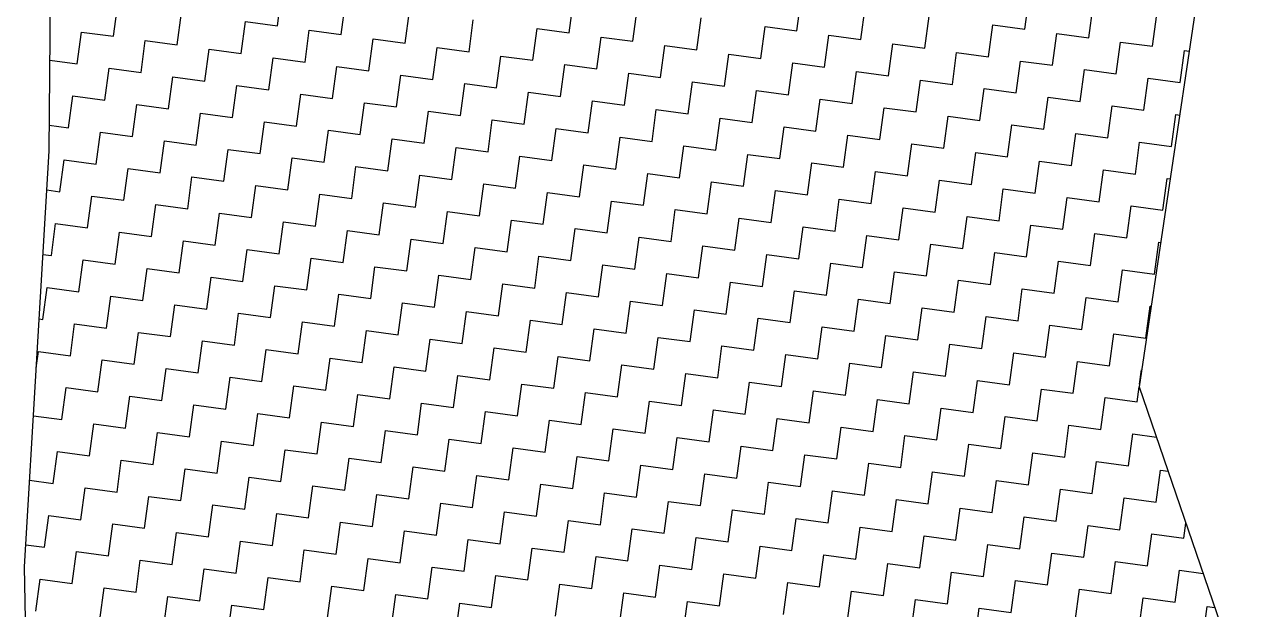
# Model space of a CAD drawing. Header units: metres. Extents: x 291974 to 293244, y 2020596 to 2023640.
# Drawn here: x 292265.6 to 292360.4, y 2021468.3 to 2021513.7 of the extents above; entities that cross this region are included whole.
import ezdxf

# ---------------------------------------------------------------- set-up
doc = ezdxf.new("R2010")
doc.units = ezdxf.units.M
doc.header["$MEASUREMENT"] = 0
doc.layers.add('POLY_HATCH', color=12, linetype='Continuous')

msp = doc.modelspace()

# ---------------------------------------------------------------- linework, layer by layer
at = {"layer": 'POLY_HATCH'}
for p, q in [((292360.368, 2021541.391), (292352.036, 2021485.609)), ((292267.465, 2021503.906), (292267.652, 2021523.391)), ((292265.557, 2021471.646), (292267.465, 2021503.906)), ((292352.036, 2021485.609), (292359.624, 2021463.451)), ((292265.955, 2021450.457), (292265.557, 2021471.646))]:
    msp.add_line(p, q, dxfattribs=at)
at = {"layer": 'POLY_HATCH', "linetype": 'Continuous'}
for p, q in [((292285.181, 2021513.605), (292285.514, 2021516.083)), ((292343.166, 2021513.357), (292343.5, 2021515.835)), ((292272.459, 2021512.797), (292272.793, 2021515.275)), ((292290.136, 2021512.937), (292290.47, 2021515.415)), ((292307.813, 2021513.077), (292308.147, 2021515.555)), ((292312.768, 2021512.409), (292313.102, 2021514.887)), ((292325.49, 2021513.217), (292325.823, 2021515.695)), ((292330.445, 2021512.549), (292330.779, 2021515.027)), ((292348.122, 2021512.689), (292348.456, 2021515.167)), ((292277.414, 2021512.129), (292277.748, 2021514.607)), ((292282.369, 2021511.461), (292282.703, 2021513.939)), ((292282.703, 2021513.939), (292285.181, 2021513.605)), ((292295.091, 2021512.269), (292295.425, 2021514.747)), ((292300.046, 2021511.601), (292300.38, 2021514.079)), ((292317.723, 2021511.741), (292318.057, 2021514.219)), ((292335.4, 2021511.881), (292335.734, 2021514.359)), ((292353.077, 2021512.021), (292353.411, 2021514.499)), ((292269.647, 2021510.654), (292269.981, 2021513.131)), ((292269.981, 2021513.131), (292272.459, 2021512.797)), ((292287.324, 2021510.794), (292287.658, 2021513.271)), ((292287.658, 2021513.271), (292290.136, 2021512.937)), ((292305.001, 2021510.934), (292305.335, 2021513.411)), ((292305.335, 2021513.411), (292307.813, 2021513.077)), ((292322.678, 2021511.074), (292323.012, 2021513.551)), ((292323.012, 2021513.551), (292325.49, 2021513.217)), ((292340.355, 2021511.213), (292340.689, 2021513.691)), ((292340.689, 2021513.691), (292343.166, 2021513.357)), ((292345.31, 2021510.546), (292345.644, 2021513.023)), ((292345.644, 2021513.023), (292348.122, 2021512.689)), ((292274.602, 2021509.986), (292274.936, 2021512.463)), ((292274.936, 2021512.463), (292277.414, 2021512.129)), ((292292.279, 2021510.126), (292292.613, 2021512.603)), ((292292.613, 2021512.603), (292295.091, 2021512.269)), ((292309.956, 2021510.266), (292310.29, 2021512.743)), ((292310.29, 2021512.743), (292312.768, 2021512.409)), ((292314.911, 2021509.598), (292315.245, 2021512.075)), ((292315.245, 2021512.075), (292317.723, 2021511.741)), ((292327.633, 2021510.406), (292327.967, 2021512.883)), ((292327.967, 2021512.883), (292330.445, 2021512.549)), ((292332.588, 2021509.738), (292332.922, 2021512.215)), ((292332.922, 2021512.215), (292335.4, 2021511.881)), ((292350.265, 2021509.878), (292350.599, 2021512.355)), ((292350.599, 2021512.355), (292353.077, 2021512.021)), ((292279.558, 2021509.318), (292279.891, 2021511.795)), ((292279.891, 2021511.795), (292282.369, 2021511.461)), ((292284.513, 2021508.65), (292284.847, 2021511.127)), ((292284.847, 2021511.127), (292287.324, 2021510.794)), ((292297.234, 2021509.458), (292297.568, 2021511.935)), ((292297.568, 2021511.935), (292300.046, 2021511.601)), ((292302.19, 2021508.79), (292302.524, 2021511.267)), ((292302.524, 2021511.267), (292305.001, 2021510.934)), ((292319.867, 2021508.93), (292320.2, 2021511.407)), ((292320.2, 2021511.407), (292322.678, 2021511.074)), ((292337.543, 2021509.07), (292337.877, 2021511.547)), ((292337.877, 2021511.547), (292340.355, 2021511.213)), ((292355.22, 2021509.21), (292355.554, 2021511.687)), ((292355.554, 2021511.687), (292355.924, 2021511.638)), ((292267.533, 2021510.939), (292269.647, 2021510.654)), ((292271.791, 2021507.842), (292272.125, 2021510.32)), ((292272.125, 2021510.32), (292274.602, 2021509.986)), ((292289.468, 2021507.982), (292289.802, 2021510.46)), ((292289.802, 2021510.46), (292292.279, 2021510.126)), ((292307.145, 2021508.122), (292307.479, 2021510.6)), ((292307.479, 2021510.6), (292309.956, 2021510.266)), ((292324.822, 2021508.262), (292325.156, 2021510.74)), ((292325.156, 2021510.74), (292327.633, 2021510.406)), ((292342.499, 2021508.402), (292342.833, 2021510.88)), ((292342.833, 2021510.88), (292345.31, 2021510.546)), ((292347.454, 2021507.734), (292347.788, 2021510.212)), ((292347.788, 2021510.212), (292350.265, 2021509.878)), ((292276.746, 2021507.174), (292277.08, 2021509.652)), ((292277.08, 2021509.652), (292279.558, 2021509.318)), ((292294.423, 2021507.314), (292294.757, 2021509.792)), ((292294.757, 2021509.792), (292297.234, 2021509.458)), ((292312.1, 2021507.454), (292312.434, 2021509.932)), ((292312.434, 2021509.932), (292314.911, 2021509.598)), ((292317.055, 2021506.786), (292317.389, 2021509.264)), ((292317.389, 2021509.264), (292319.867, 2021508.93)), ((292329.777, 2021507.594), (292330.111, 2021510.072)), ((292330.111, 2021510.072), (292332.588, 2021509.738)), ((292334.732, 2021506.926), (292335.066, 2021509.404)), ((292335.066, 2021509.404), (292337.543, 2021509.07)), ((292352.409, 2021507.066), (292352.743, 2021509.544)), ((292352.743, 2021509.544), (292355.22, 2021509.21)), ((292281.701, 2021506.506), (292282.035, 2021508.984)), ((292282.035, 2021508.984), (292284.513, 2021508.65)), ((292286.656, 2021505.838), (292286.99, 2021508.316)), ((292286.99, 2021508.316), (292289.468, 2021507.982)), ((292299.378, 2021506.646), (292299.712, 2021509.124)), ((292299.712, 2021509.124), (292302.19, 2021508.79)), ((292304.333, 2021505.978), (292304.667, 2021508.456)), ((292304.667, 2021508.456), (292307.145, 2021508.122)), ((292322.01, 2021506.118), (292322.344, 2021508.596)), ((292322.344, 2021508.596), (292324.822, 2021508.262)), ((292339.687, 2021506.258), (292340.021, 2021508.736)), ((292340.021, 2021508.736), (292342.499, 2021508.402)), ((292268.979, 2021505.698), (292269.313, 2021508.176)), ((292269.313, 2021508.176), (292271.791, 2021507.842)), ((292273.934, 2021505.031), (292274.268, 2021507.508)), ((292274.268, 2021507.508), (292276.746, 2021507.174)), ((292291.611, 2021505.171), (292291.945, 2021507.648)), ((292291.945, 2021507.648), (292294.423, 2021507.314)), ((292309.288, 2021505.31), (292309.622, 2021507.788)), ((292309.622, 2021507.788), (292312.1, 2021507.454)), ((292326.965, 2021505.45), (292327.299, 2021507.928)), ((292327.299, 2021507.928), (292329.777, 2021507.594)), ((292344.642, 2021505.59), (292344.976, 2021508.068)), ((292344.976, 2021508.068), (292347.454, 2021507.734)), ((292349.597, 2021504.923), (292349.931, 2021507.4)), ((292349.931, 2021507.4), (292352.409, 2021507.066)), ((292278.89, 2021504.363), (292279.224, 2021506.84)), ((292279.224, 2021506.84), (292281.701, 2021506.506)), ((292296.567, 2021504.503), (292296.9, 2021506.98)), ((292296.9, 2021506.98), (292299.378, 2021506.646)), ((292314.243, 2021504.643), (292314.577, 2021507.12)), ((292314.577, 2021507.12), (292317.055, 2021506.786)), ((292319.199, 2021503.975), (292319.533, 2021506.452)), ((292319.533, 2021506.452), (292322.01, 2021506.118)), ((292331.92, 2021504.783), (292332.254, 2021507.26)), ((292332.254, 2021507.26), (292334.732, 2021506.926)), ((292336.876, 2021504.115), (292337.209, 2021506.592)), ((292337.209, 2021506.592), (292339.687, 2021506.258)), ((292354.552, 2021504.255), (292354.886, 2021506.732)), ((292354.886, 2021506.732), (292355.185, 2021506.692)), ((292267.484, 2021505.9), (292268.979, 2021505.698)), ((292283.845, 2021503.695), (292284.179, 2021506.172)), ((292284.179, 2021506.172), (292286.656, 2021505.838)), ((292288.8, 2021503.027), (292289.134, 2021505.504)), ((292289.134, 2021505.504), (292291.611, 2021505.171)), ((292301.522, 2021503.835), (292301.856, 2021506.312)), ((292301.856, 2021506.312), (292304.333, 2021505.978)), ((292306.477, 2021503.167), (292306.811, 2021505.644)), ((292306.811, 2021505.644), (292309.288, 2021505.31)), ((292324.154, 2021503.307), (292324.488, 2021505.784)), ((292324.488, 2021505.784), (292326.965, 2021505.45)), ((292341.831, 2021503.447), (292342.165, 2021505.924)), ((292342.165, 2021505.924), (292344.642, 2021505.59)), ((292271.123, 2021502.887), (292271.457, 2021505.364)), ((292271.457, 2021505.364), (292273.934, 2021505.031)), ((292276.078, 2021502.219), (292276.412, 2021504.697)), ((292276.412, 2021504.697), (292278.89, 2021504.363)), ((292293.755, 2021502.359), (292294.089, 2021504.837)), ((292294.089, 2021504.837), (292296.567, 2021504.503)), ((292311.432, 2021502.499), (292311.766, 2021504.977)), ((292311.766, 2021504.977), (292314.243, 2021504.643)), ((292329.109, 2021502.639), (292329.443, 2021505.117)), ((292329.443, 2021505.117), (292331.92, 2021504.783)), ((292346.786, 2021502.779), (292347.12, 2021505.257)), ((292347.12, 2021505.257), (292349.597, 2021504.923)), ((292351.741, 2021502.111), (292352.075, 2021504.589)), ((292352.075, 2021504.589), (292354.552, 2021504.255)), ((292281.033, 2021501.551), (292281.367, 2021504.029)), ((292281.367, 2021504.029), (292283.845, 2021503.695)), ((292298.71, 2021501.691), (292299.044, 2021504.169)), ((292299.044, 2021504.169), (292301.522, 2021503.835)), ((292316.387, 2021501.831), (292316.721, 2021504.309)), ((292316.721, 2021504.309), (292319.199, 2021503.975)), ((292321.342, 2021501.163), (292321.676, 2021503.641)), ((292321.676, 2021503.641), (292324.154, 2021503.307)), ((292334.064, 2021501.971), (292334.398, 2021504.449)), ((292334.398, 2021504.449), (292336.876, 2021504.115)), ((292339.019, 2021501.303), (292339.353, 2021503.781)), ((292339.353, 2021503.781), (292341.831, 2021503.447)), ((292268.311, 2021500.743), (292268.645, 2021503.221)), ((292268.645, 2021503.221), (292271.123, 2021502.887)), ((292285.988, 2021500.883), (292286.322, 2021503.361)), ((292286.322, 2021503.361), (292288.8, 2021503.027)), ((292290.944, 2021500.215), (292291.277, 2021502.693)), ((292291.277, 2021502.693), (292293.755, 2021502.359)), ((292303.665, 2021501.023), (292303.999, 2021503.501)), ((292303.999, 2021503.501), (292306.477, 2021503.167)), ((292308.62, 2021500.355), (292308.954, 2021502.833)), ((292308.954, 2021502.833), (292311.432, 2021502.499)), ((292326.297, 2021500.495), (292326.631, 2021502.973)), ((292326.631, 2021502.973), (292329.109, 2021502.639)), ((292343.974, 2021500.635), (292344.308, 2021503.113)), ((292344.308, 2021503.113), (292346.786, 2021502.779)), ((292273.267, 2021500.075), (292273.601, 2021502.553)), ((292273.601, 2021502.553), (292276.078, 2021502.219)), ((292278.222, 2021499.408), (292278.556, 2021501.885)), ((292278.556, 2021501.885), (292281.033, 2021501.551)), ((292295.899, 2021499.547), (292296.233, 2021502.025)), ((292296.233, 2021502.025), (292298.71, 2021501.691)), ((292313.576, 2021499.687), (292313.91, 2021502.165)), ((292313.91, 2021502.165), (292316.387, 2021501.831)), ((292331.253, 2021499.827), (292331.586, 2021502.305)), ((292331.586, 2021502.305), (292334.064, 2021501.971)), ((292336.208, 2021499.16), (292336.542, 2021501.637)), ((292336.542, 2021501.637), (292339.019, 2021501.303)), ((292348.929, 2021499.967), (292349.263, 2021502.445)), ((292349.263, 2021502.445), (292351.741, 2021502.111)), ((292353.885, 2021499.3), (292354.219, 2021501.777)), ((292354.219, 2021501.777), (292354.447, 2021501.746)), ((292267.287, 2021500.881), (292268.311, 2021500.743)), ((292283.177, 2021498.74), (292283.511, 2021501.217)), ((292283.511, 2021501.217), (292285.988, 2021500.883)), ((292300.854, 2021498.88), (292301.188, 2021501.357)), ((292301.188, 2021501.357), (292303.665, 2021501.023)), ((292305.809, 2021498.212), (292306.143, 2021500.689)), ((292306.143, 2021500.689), (292308.62, 2021500.355)), ((292318.531, 2021499.02), (292318.865, 2021501.497)), ((292318.865, 2021501.497), (292321.342, 2021501.163)), ((292323.486, 2021498.352), (292323.82, 2021500.829)), ((292323.82, 2021500.829), (292326.297, 2021500.495)), ((292341.163, 2021498.492), (292341.497, 2021500.969)), ((292341.497, 2021500.969), (292343.974, 2021500.635)), ((292270.455, 2021497.932), (292270.789, 2021500.409)), ((292270.789, 2021500.409), (292273.267, 2021500.075)), ((292275.41, 2021497.264), (292275.744, 2021499.741)), ((292275.744, 2021499.741), (292278.222, 2021499.408)), ((292288.132, 2021498.072), (292288.466, 2021500.549)), ((292288.466, 2021500.549), (292290.944, 2021500.215)), ((292293.087, 2021497.404), (292293.421, 2021499.881)), ((292293.421, 2021499.881), (292295.899, 2021499.547)), ((292310.764, 2021497.544), (292311.098, 2021500.021)), ((292311.098, 2021500.021), (292313.576, 2021499.687)), ((292328.441, 2021497.684), (292328.775, 2021500.161)), ((292328.775, 2021500.161), (292331.253, 2021499.827)), ((292346.118, 2021497.824), (292346.452, 2021500.301)), ((292346.452, 2021500.301), (292348.929, 2021499.967)), ((292280.365, 2021496.596), (292280.699, 2021499.074)), ((292280.699, 2021499.074), (292283.177, 2021498.74)), ((292298.042, 2021496.736), (292298.376, 2021499.214)), ((292298.376, 2021499.214), (292300.854, 2021498.88)), ((292315.719, 2021496.876), (292316.053, 2021499.354)), ((292316.053, 2021499.354), (292318.531, 2021499.02)), ((292333.396, 2021497.016), (292333.73, 2021499.494)), ((292333.73, 2021499.494), (292336.208, 2021499.16)), ((292338.351, 2021496.348), (292338.685, 2021498.826)), ((292338.685, 2021498.826), (292341.163, 2021498.492)), ((292351.073, 2021497.156), (292351.407, 2021499.634)), ((292351.407, 2021499.634), (292353.885, 2021499.3)), ((292267.644, 2021495.788), (292267.978, 2021498.266)), ((292267.978, 2021498.266), (292270.455, 2021497.932)), ((292285.321, 2021495.928), (292285.654, 2021498.406)), ((292285.654, 2021498.406), (292288.132, 2021498.072)), ((292302.997, 2021496.068), (292303.331, 2021498.546)), ((292303.331, 2021498.546), (292305.809, 2021498.212)), ((292307.953, 2021495.4), (292308.287, 2021497.878)), ((292308.287, 2021497.878), (292310.764, 2021497.544)), ((292320.674, 2021496.208), (292321.008, 2021498.686)), ((292321.008, 2021498.686), (292323.486, 2021498.352)), ((292325.63, 2021495.54), (292325.963, 2021498.018)), ((292325.963, 2021498.018), (292328.441, 2021497.684)), ((292343.306, 2021495.68), (292343.64, 2021498.158)), ((292343.64, 2021498.158), (292346.118, 2021497.824)), ((292272.599, 2021495.12), (292272.933, 2021497.598)), ((292272.933, 2021497.598), (292275.41, 2021497.264)), ((292277.554, 2021494.452), (292277.888, 2021496.93)), ((292277.888, 2021496.93), (292280.365, 2021496.596)), ((292290.276, 2021495.26), (292290.61, 2021497.738)), ((292290.61, 2021497.738), (292293.087, 2021497.404)), ((292295.231, 2021494.592), (292295.565, 2021497.07)), ((292295.565, 2021497.07), (292298.042, 2021496.736)), ((292312.908, 2021494.732), (292313.242, 2021497.21)), ((292313.242, 2021497.21), (292315.719, 2021496.876)), ((292330.585, 2021494.872), (292330.919, 2021497.35)), ((292330.919, 2021497.35), (292333.396, 2021497.016)), ((292348.262, 2021495.012), (292348.596, 2021497.49)), ((292348.596, 2021497.49), (292351.073, 2021497.156)), ((292282.509, 2021493.784), (292282.843, 2021496.262)), ((292282.843, 2021496.262), (292285.321, 2021495.928)), ((292300.186, 2021493.924), (292300.52, 2021496.402)), ((292300.52, 2021496.402), (292302.997, 2021496.068)), ((292317.863, 2021494.064), (292318.197, 2021496.542)), ((292318.197, 2021496.542), (292320.674, 2021496.208)), ((292335.54, 2021494.204), (292335.874, 2021496.682)), ((292335.874, 2021496.682), (292338.351, 2021496.348)), ((292340.495, 2021493.537), (292340.829, 2021496.014)), ((292340.829, 2021496.014), (292343.306, 2021495.68)), ((292353.217, 2021494.344), (292353.551, 2021496.822)), ((292353.551, 2021496.822), (292353.708, 2021496.801)), ((292266.991, 2021495.876), (292267.644, 2021495.788)), ((292269.787, 2021492.977), (292270.121, 2021495.454)), ((292270.121, 2021495.454), (292272.599, 2021495.12)), ((292287.464, 2021493.117), (292287.798, 2021495.594)), ((292287.798, 2021495.594), (292290.276, 2021495.26)), ((292305.141, 2021493.257), (292305.475, 2021495.734)), ((292305.475, 2021495.734), (292307.953, 2021495.4)), ((292310.096, 2021492.589), (292310.43, 2021495.066)), ((292310.43, 2021495.066), (292312.908, 2021494.732)), ((292322.818, 2021493.397), (292323.152, 2021495.874)), ((292323.152, 2021495.874), (292325.63, 2021495.54)), ((292327.773, 2021492.729), (292328.107, 2021495.206)), ((292328.107, 2021495.206), (292330.585, 2021494.872)), ((292345.45, 2021492.869), (292345.784, 2021495.346)), ((292345.784, 2021495.346), (292348.262, 2021495.012)), ((292274.742, 2021492.309), (292275.076, 2021494.786)), ((292275.076, 2021494.786), (292277.554, 2021494.452)), ((292279.697, 2021491.641), (292280.031, 2021494.118)), ((292280.031, 2021494.118), (292282.509, 2021493.784)), ((292292.419, 2021492.449), (292292.753, 2021494.926)), ((292292.753, 2021494.926), (292295.231, 2021494.592)), ((292297.374, 2021491.781), (292297.708, 2021494.258)), ((292297.708, 2021494.258), (292300.186, 2021493.924)), ((292315.051, 2021491.921), (292315.385, 2021494.398)), ((292315.385, 2021494.398), (292317.863, 2021494.064)), ((292332.728, 2021492.061), (292333.062, 2021494.538)), ((292333.062, 2021494.538), (292335.54, 2021494.204)), ((292350.405, 2021492.201), (292350.739, 2021494.678)), ((292350.739, 2021494.678), (292353.217, 2021494.344)), ((292266.976, 2021490.833), (292267.31, 2021493.311)), ((292267.31, 2021493.311), (292269.787, 2021492.977)), ((292284.653, 2021490.973), (292284.987, 2021493.451)), ((292284.987, 2021493.451), (292287.464, 2021493.117)), ((292302.33, 2021491.113), (292302.663, 2021493.591)), ((292302.663, 2021493.591), (292305.141, 2021493.257)), ((292320.006, 2021491.253), (292320.34, 2021493.731)), ((292320.34, 2021493.731), (292322.818, 2021493.397)), ((292337.683, 2021491.393), (292338.017, 2021493.87)), ((292338.017, 2021493.87), (292340.495, 2021493.537)), ((292342.639, 2021490.725), (292342.972, 2021493.203)), ((292342.972, 2021493.203), (292345.45, 2021492.869)), ((292271.931, 2021490.165), (292272.265, 2021492.643)), ((292272.265, 2021492.643), (292274.742, 2021492.309)), ((292289.608, 2021490.305), (292289.942, 2021492.783)), ((292289.942, 2021492.783), (292292.419, 2021492.449)), ((292307.285, 2021490.445), (292307.619, 2021492.923)), ((292307.619, 2021492.923), (292310.096, 2021492.589)), ((292312.24, 2021489.777), (292312.574, 2021492.255)), ((292312.574, 2021492.255), (292315.051, 2021491.921)), ((292324.962, 2021490.585), (292325.296, 2021493.063)), ((292325.296, 2021493.063), (292327.773, 2021492.729)), ((292329.917, 2021489.917), (292330.251, 2021492.395)), ((292330.251, 2021492.395), (292332.728, 2021492.061)), ((292347.594, 2021490.057), (292347.928, 2021492.535)), ((292347.928, 2021492.535), (292350.405, 2021492.201)), ((292276.886, 2021489.497), (292277.22, 2021491.975)), ((292277.22, 2021491.975), (292279.697, 2021491.641)), ((292281.841, 2021488.829), (292282.175, 2021491.307)), ((292282.175, 2021491.307), (292284.653, 2021490.973)), ((292294.563, 2021489.637), (292294.897, 2021492.115)), ((292294.897, 2021492.115), (292297.374, 2021491.781)), ((292299.518, 2021488.969), (292299.852, 2021491.447)), ((292299.852, 2021491.447), (292302.33, 2021491.113)), ((292317.195, 2021489.109), (292317.529, 2021491.587)), ((292317.529, 2021491.587), (292320.006, 2021491.253)), ((292334.872, 2021489.249), (292335.206, 2021491.727)), ((292335.206, 2021491.727), (292337.683, 2021491.393)), ((292352.549, 2021489.389), (292352.883, 2021491.867)), ((292352.883, 2021491.867), (292352.969, 2021491.855)), ((292266.695, 2021490.871), (292266.976, 2021490.833)), ((292269.119, 2021488.021), (292269.453, 2021490.499)), ((292269.453, 2021490.499), (292271.931, 2021490.165)), ((292286.796, 2021488.161), (292287.13, 2021490.639)), ((292287.13, 2021490.639), (292289.608, 2021490.305)), ((292304.473, 2021488.301), (292304.807, 2021490.779)), ((292304.807, 2021490.779), (292307.285, 2021490.445)), ((292322.15, 2021488.441), (292322.484, 2021490.919)), ((292322.484, 2021490.919), (292324.962, 2021490.585)), ((292327.105, 2021487.774), (292327.439, 2021490.251)), ((292327.439, 2021490.251), (292329.917, 2021489.917)), ((292339.827, 2021488.581), (292340.161, 2021491.059)), ((292340.161, 2021491.059), (292342.639, 2021490.725)), ((292344.782, 2021487.914), (292345.116, 2021490.391)), ((292345.116, 2021490.391), (292347.594, 2021490.057)), ((292274.074, 2021487.354), (292274.408, 2021489.831)), ((292274.408, 2021489.831), (292276.886, 2021489.497)), ((292291.751, 2021487.494), (292292.085, 2021489.971)), ((292292.085, 2021489.971), (292294.563, 2021489.637)), ((292296.707, 2021486.826), (292297.04, 2021489.303)), ((292297.04, 2021489.303), (292299.518, 2021488.969)), ((292309.428, 2021487.634), (292309.762, 2021490.111)), ((292309.762, 2021490.111), (292312.24, 2021489.777)), ((292314.383, 2021486.966), (292314.717, 2021489.443)), ((292314.717, 2021489.443), (292317.195, 2021489.109)), ((292332.06, 2021487.106), (292332.394, 2021489.583)), ((292332.394, 2021489.583), (292334.872, 2021489.249)), ((292349.737, 2021487.246), (292350.071, 2021489.723)), ((292350.071, 2021489.723), (292352.549, 2021489.389)), ((292266.471, 2021487.086), (292266.642, 2021488.355)), ((292266.642, 2021488.355), (292269.119, 2021488.021)), ((292279.03, 2021486.686), (292279.364, 2021489.163)), ((292279.364, 2021489.163), (292281.841, 2021488.829)), ((292283.985, 2021486.018), (292284.319, 2021488.495)), ((292284.319, 2021488.495), (292286.796, 2021488.161)), ((292301.662, 2021486.158), (292301.996, 2021488.635)), ((292301.996, 2021488.635), (292304.473, 2021488.301)), ((292319.339, 2021486.298), (292319.673, 2021488.775)), ((292319.673, 2021488.775), (292322.15, 2021488.441)), ((292337.016, 2021486.438), (292337.349, 2021488.915)), ((292337.349, 2021488.915), (292339.827, 2021488.581)), ((292271.263, 2021485.21), (292271.597, 2021487.688)), ((292271.597, 2021487.688), (292274.074, 2021487.354)), ((292288.94, 2021485.35), (292289.274, 2021487.828)), ((292289.274, 2021487.828), (292291.751, 2021487.494)), ((292306.617, 2021485.49), (292306.951, 2021487.968)), ((292306.951, 2021487.968), (292309.428, 2021487.634)), ((292324.294, 2021485.63), (292324.628, 2021488.107)), ((292324.628, 2021488.107), (292327.105, 2021487.774)), ((292329.249, 2021484.962), (292329.583, 2021487.44)), ((292329.583, 2021487.44), (292332.06, 2021487.106)), ((292341.971, 2021485.77), (292342.305, 2021488.247)), ((292342.305, 2021488.247), (292344.782, 2021487.914)), ((292346.926, 2021485.102), (292347.26, 2021487.58)), ((292347.26, 2021487.58), (292349.737, 2021487.246)), ((292276.218, 2021484.542), (292276.552, 2021487.02)), ((292276.552, 2021487.02), (292279.03, 2021486.686)), ((292293.895, 2021484.682), (292294.229, 2021487.16)), ((292294.229, 2021487.16), (292296.707, 2021486.826)), ((292298.85, 2021484.014), (292299.184, 2021486.492)), ((292299.184, 2021486.492), (292301.662, 2021486.158)), ((292311.572, 2021484.822), (292311.906, 2021487.3)), ((292311.906, 2021487.3), (292314.383, 2021486.966)), ((292316.527, 2021484.154), (292316.861, 2021486.632)), ((292316.861, 2021486.632), (292319.339, 2021486.298)), ((292334.204, 2021484.294), (292334.538, 2021486.772)), ((292334.538, 2021486.772), (292337.016, 2021486.438)), ((292352.068, 2021485.823), (292352.215, 2021486.912)), ((292352.215, 2021486.912), (292352.23, 2021486.91)), ((292268.451, 2021483.066), (292268.785, 2021485.544)), ((292268.785, 2021485.544), (292271.263, 2021485.21)), ((292281.173, 2021483.874), (292281.507, 2021486.352)), ((292281.507, 2021486.352), (292283.985, 2021486.018)), ((292286.128, 2021483.206), (292286.462, 2021485.684)), ((292286.462, 2021485.684), (292288.94, 2021485.35)), ((292303.805, 2021483.346), (292304.139, 2021485.824)), ((292304.139, 2021485.824), (292306.617, 2021485.49)), ((292321.482, 2021483.486), (292321.816, 2021485.964)), ((292321.816, 2021485.964), (292324.294, 2021485.63)), ((292339.159, 2021483.626), (292339.493, 2021486.104)), ((292339.493, 2021486.104), (292341.971, 2021485.77)), ((292351.881, 2021484.434), (292352.038, 2021485.603)), ((292273.407, 2021482.398), (292273.741, 2021484.876)), ((292273.741, 2021484.876), (292276.218, 2021484.542)), ((292291.084, 2021482.538), (292291.417, 2021485.016)), ((292291.417, 2021485.016), (292293.895, 2021484.682)), ((292308.76, 2021482.678), (292309.094, 2021485.156)), ((292309.094, 2021485.156), (292311.572, 2021484.822)), ((292326.437, 2021482.818), (292326.771, 2021485.296)), ((292326.771, 2021485.296), (292329.249, 2021484.962)), ((292331.393, 2021482.151), (292331.726, 2021484.628)), ((292331.726, 2021484.628), (292334.204, 2021484.294)), ((292344.114, 2021482.958), (292344.448, 2021485.436)), ((292344.448, 2021485.436), (292346.926, 2021485.102)), ((292349.069, 2021482.291), (292349.403, 2021484.768)), ((292349.403, 2021484.768), (292351.881, 2021484.434)), ((292278.362, 2021481.731), (292278.696, 2021484.208)), ((292278.696, 2021484.208), (292281.173, 2021483.874)), ((292296.039, 2021481.871), (292296.373, 2021484.348)), ((292296.373, 2021484.348), (292298.85, 2021484.014)), ((292300.994, 2021481.203), (292301.328, 2021483.68)), ((292301.328, 2021483.68), (292303.805, 2021483.346)), ((292313.716, 2021482.011), (292314.05, 2021484.488)), ((292314.05, 2021484.488), (292316.527, 2021484.154)), ((292318.671, 2021481.343), (292319.005, 2021483.82)), ((292319.005, 2021483.82), (292321.482, 2021483.486)), ((292336.348, 2021481.483), (292336.682, 2021483.96)), ((292336.682, 2021483.96), (292339.159, 2021483.626)), ((292266.25, 2021483.363), (292268.451, 2021483.066)), ((292270.595, 2021480.255), (292270.929, 2021482.732)), ((292270.929, 2021482.732), (292273.407, 2021482.398)), ((292283.317, 2021481.063), (292283.651, 2021483.54)), ((292283.651, 2021483.54), (292286.128, 2021483.206)), ((292288.272, 2021480.395), (292288.606, 2021482.872)), ((292288.606, 2021482.872), (292291.084, 2021482.538)), ((292305.949, 2021480.535), (292306.283, 2021483.012)), ((292306.283, 2021483.012), (292308.76, 2021482.678)), ((292323.626, 2021480.675), (292323.96, 2021483.152)), ((292323.96, 2021483.152), (292326.437, 2021482.818)), ((292341.303, 2021480.815), (292341.637, 2021483.292)), ((292341.637, 2021483.292), (292344.114, 2021482.958)), ((292275.55, 2021479.587), (292275.884, 2021482.065)), ((292275.884, 2021482.065), (292278.362, 2021481.731)), ((292293.227, 2021479.727), (292293.561, 2021482.205)), ((292293.561, 2021482.205), (292296.039, 2021481.871)), ((292310.904, 2021479.867), (292311.238, 2021482.344)), ((292311.238, 2021482.344), (292313.716, 2021482.011)), ((292328.581, 2021480.007), (292328.915, 2021482.484)), ((292328.915, 2021482.484), (292331.393, 2021482.151)), ((292333.536, 2021479.339), (292333.87, 2021481.817)), ((292333.87, 2021481.817), (292336.348, 2021481.483)), ((292346.258, 2021480.147), (292346.592, 2021482.624)), ((292346.592, 2021482.624), (292349.069, 2021482.291)), ((292351.213, 2021479.479), (292351.547, 2021481.957)), ((292351.547, 2021481.957), (292353.371, 2021481.711)), ((292280.505, 2021478.919), (292280.839, 2021481.397)), ((292280.839, 2021481.397), (292283.317, 2021481.063)), ((292298.182, 2021479.059), (292298.516, 2021481.537)), ((292298.516, 2021481.537), (292300.994, 2021481.203)), ((292303.137, 2021478.391), (292303.471, 2021480.869)), ((292303.471, 2021480.869), (292305.949, 2021480.535)), ((292315.859, 2021479.199), (292316.193, 2021481.677)), ((292316.193, 2021481.677), (292318.671, 2021481.343)), ((292320.814, 2021478.531), (292321.148, 2021481.009)), ((292321.148, 2021481.009), (292323.626, 2021480.675)), ((292338.491, 2021478.671), (292338.825, 2021481.149)), ((292338.825, 2021481.149), (292341.303, 2021480.815)), ((292267.784, 2021478.111), (292268.118, 2021480.589)), ((292268.118, 2021480.589), (292270.595, 2021480.255)), ((292272.739, 2021477.443), (292273.073, 2021479.921)), ((292273.073, 2021479.921), (292275.55, 2021479.587)), ((292285.46, 2021478.251), (292285.794, 2021480.729)), ((292285.794, 2021480.729), (292288.272, 2021480.395)), ((292290.416, 2021477.583), (292290.75, 2021480.061)), ((292290.75, 2021480.061), (292293.227, 2021479.727)), ((292308.093, 2021477.723), (292308.427, 2021480.201)), ((292308.427, 2021480.201), (292310.904, 2021479.867)), ((292325.769, 2021477.863), (292326.103, 2021480.341)), ((292326.103, 2021480.341), (292328.581, 2021480.007)), ((292343.446, 2021478.003), (292343.78, 2021480.481)), ((292343.78, 2021480.481), (292346.258, 2021480.147)), ((292348.402, 2021477.335), (292348.736, 2021479.813)), ((292348.736, 2021479.813), (292351.213, 2021479.479)), ((292277.694, 2021476.775), (292278.028, 2021479.253)), ((292278.028, 2021479.253), (292280.505, 2021478.919)), ((292295.371, 2021476.915), (292295.705, 2021479.393)), ((292295.705, 2021479.393), (292298.182, 2021479.059)), ((292313.048, 2021477.055), (292313.382, 2021479.533)), ((292313.382, 2021479.533), (292315.859, 2021479.199)), ((292318.003, 2021476.388), (292318.337, 2021478.865)), ((292318.337, 2021478.865), (292320.814, 2021478.531)), ((292330.725, 2021477.195), (292331.059, 2021479.673)), ((292331.059, 2021479.673), (292333.536, 2021479.339)), ((292335.68, 2021476.528), (292336.014, 2021479.005)), ((292336.014, 2021479.005), (292338.491, 2021478.671)), ((292353.357, 2021476.667), (292353.691, 2021479.145)), ((292353.691, 2021479.145), (292354.277, 2021479.066)), ((292265.954, 2021478.358), (292267.784, 2021478.111)), ((292282.649, 2021476.108), (292282.983, 2021478.585)), ((292282.983, 2021478.585), (292285.46, 2021478.251)), ((292287.604, 2021475.44), (292287.938, 2021477.917)), ((292287.938, 2021477.917), (292290.416, 2021477.583)), ((292300.326, 2021476.248), (292300.66, 2021478.725)), ((292300.66, 2021478.725), (292303.137, 2021478.391)), ((292305.281, 2021475.58), (292305.615, 2021478.057)), ((292305.615, 2021478.057), (292308.093, 2021477.723)), ((292322.958, 2021475.72), (292323.292, 2021478.197)), ((292323.292, 2021478.197), (292325.769, 2021477.863)), ((292340.635, 2021475.86), (292340.969, 2021478.337)), ((292340.969, 2021478.337), (292343.446, 2021478.003)), ((292269.927, 2021475.3), (292270.261, 2021477.777)), ((292270.261, 2021477.777), (292272.739, 2021477.443)), ((292274.882, 2021474.632), (292275.216, 2021477.109)), ((292275.216, 2021477.109), (292277.694, 2021476.775)), ((292292.559, 2021474.772), (292292.893, 2021477.249)), ((292292.893, 2021477.249), (292295.371, 2021476.915)), ((292310.236, 2021474.912), (292310.57, 2021477.389)), ((292310.57, 2021477.389), (292313.048, 2021477.055)), ((292327.913, 2021475.052), (292328.247, 2021477.529)), ((292328.247, 2021477.529), (292330.725, 2021477.195)), ((292345.59, 2021475.192), (292345.924, 2021477.669)), ((292345.924, 2021477.669), (292348.402, 2021477.335)), ((292350.545, 2021474.524), (292350.879, 2021477.001)), ((292350.879, 2021477.001), (292353.357, 2021476.667)), ((292279.837, 2021473.964), (292280.171, 2021476.442)), ((292280.171, 2021476.442), (292282.649, 2021476.108)), ((292297.514, 2021474.104), (292297.848, 2021476.581)), ((292297.848, 2021476.581), (292300.326, 2021476.248)), ((292315.191, 2021474.244), (292315.525, 2021476.721)), ((292315.525, 2021476.721), (292318.003, 2021476.388)), ((292320.146, 2021473.576), (292320.48, 2021476.054)), ((292320.48, 2021476.054), (292322.958, 2021475.72)), ((292332.868, 2021474.384), (292333.202, 2021476.861)), ((292333.202, 2021476.861), (292335.68, 2021476.528)), ((292337.823, 2021473.716), (292338.157, 2021476.194)), ((292338.157, 2021476.194), (292340.635, 2021475.86)), ((292267.116, 2021473.156), (292267.45, 2021475.634)), ((292267.45, 2021475.634), (292269.927, 2021475.3)), ((292284.793, 2021473.296), (292285.127, 2021475.774)), ((292285.127, 2021475.774), (292287.604, 2021475.44)), ((292289.748, 2021472.628), (292290.082, 2021475.106)), ((292290.082, 2021475.106), (292292.559, 2021474.772)), ((292302.47, 2021473.436), (292302.803, 2021475.914)), ((292302.803, 2021475.914), (292305.281, 2021475.58)), ((292307.425, 2021472.768), (292307.759, 2021475.246)), ((292307.759, 2021475.246), (292310.236, 2021474.912)), ((292325.102, 2021472.908), (292325.436, 2021475.386)), ((292325.436, 2021475.386), (292327.913, 2021475.052)), ((292342.779, 2021473.048), (292343.112, 2021475.526)), ((292343.112, 2021475.526), (292345.59, 2021475.192)), ((292272.071, 2021472.488), (292272.405, 2021474.966)), ((292272.405, 2021474.966), (292274.882, 2021474.632)), ((292277.026, 2021471.82), (292277.36, 2021474.298)), ((292277.36, 2021474.298), (292279.837, 2021473.964)), ((292294.703, 2021471.96), (292295.037, 2021474.438)), ((292295.037, 2021474.438), (292297.514, 2021474.104)), ((292312.38, 2021472.1), (292312.714, 2021474.578)), ((292312.714, 2021474.578), (292315.191, 2021474.244)), ((292330.057, 2021472.24), (292330.391, 2021474.718)), ((292330.391, 2021474.718), (292332.868, 2021474.384)), ((292347.734, 2021472.38), (292348.068, 2021474.858)), ((292348.068, 2021474.858), (292350.545, 2021474.524)), ((292352.689, 2021471.712), (292353.023, 2021474.19)), ((292353.023, 2021474.19), (292355.5, 2021473.856)), ((292355.5, 2021473.856), (292355.659, 2021475.03)), ((292265.658, 2021473.352), (292267.116, 2021473.156)), ((292281.981, 2021471.152), (292282.315, 2021473.63)), ((292282.315, 2021473.63), (292284.793, 2021473.296)), ((292299.658, 2021471.292), (292299.992, 2021473.77)), ((292299.992, 2021473.77), (292302.47, 2021473.436)), ((292317.335, 2021471.432), (292317.669, 2021473.91)), ((292317.669, 2021473.91), (292320.146, 2021473.576)), ((292322.29, 2021470.765), (292322.624, 2021473.242)), ((292322.624, 2021473.242), (292325.102, 2021472.908)), ((292335.012, 2021471.572), (292335.346, 2021474.05)), ((292335.346, 2021474.05), (292337.823, 2021473.716)), ((292339.967, 2021470.904), (292340.301, 2021473.382)), ((292340.301, 2021473.382), (292342.779, 2021473.048)), ((292269.259, 2021470.345), (292269.593, 2021472.822)), ((292269.593, 2021472.822), (292272.071, 2021472.488)), ((292286.936, 2021470.485), (292287.27, 2021472.962)), ((292287.27, 2021472.962), (292289.748, 2021472.628)), ((292291.891, 2021469.817), (292292.225, 2021472.294)), ((292292.225, 2021472.294), (292294.703, 2021471.96)), ((292304.613, 2021470.625), (292304.947, 2021473.102)), ((292304.947, 2021473.102), (292307.425, 2021472.768)), ((292309.568, 2021469.957), (292309.902, 2021472.434)), ((292309.902, 2021472.434), (292312.38, 2021472.1)), ((292327.245, 2021470.097), (292327.579, 2021472.574)), ((292327.579, 2021472.574), (292330.057, 2021472.24)), ((292344.922, 2021470.237), (292345.256, 2021472.714)), ((292345.256, 2021472.714), (292347.734, 2021472.38)), ((292274.214, 2021469.677), (292274.548, 2021472.154)), ((292274.548, 2021472.154), (292277.026, 2021471.82)), ((292279.17, 2021469.009), (292279.504, 2021471.486)), ((292279.504, 2021471.486), (292281.981, 2021471.152)), ((292296.847, 2021469.149), (292297.18, 2021471.626)), ((292297.18, 2021471.626), (292299.658, 2021471.292)), ((292314.523, 2021469.289), (292314.857, 2021471.766)), ((292314.857, 2021471.766), (292317.335, 2021471.432)), ((292332.2, 2021469.429), (292332.534, 2021471.906)), ((292332.534, 2021471.906), (292335.012, 2021471.572)), ((292349.877, 2021469.569), (292350.211, 2021472.046)), ((292350.211, 2021472.046), (292352.689, 2021471.712)), ((292354.832, 2021468.901), (292355.166, 2021471.378)), ((292355.166, 2021471.378), (292356.993, 2021471.132)), ((292266.448, 2021468.201), (292266.782, 2021470.678)), ((292266.782, 2021470.678), (292269.259, 2021470.345)), ((292284.125, 2021468.341), (292284.459, 2021470.818)), ((292284.459, 2021470.818), (292286.936, 2021470.485)), ((292301.802, 2021468.481), (292302.136, 2021470.958)), ((292302.136, 2021470.958), (292304.613, 2021470.625)), ((292319.479, 2021468.621), (292319.813, 2021471.098)), ((292319.813, 2021471.098), (292322.29, 2021470.765)), ((292324.434, 2021467.953), (292324.768, 2021470.431)), ((292324.768, 2021470.431), (292327.245, 2021470.097)), ((292337.156, 2021468.761), (292337.489, 2021471.238)), ((292337.489, 2021471.238), (292339.967, 2021470.904)), ((292342.111, 2021468.093), (292342.445, 2021470.571)), ((292342.445, 2021470.571), (292344.922, 2021470.237)), ((292271.403, 2021467.533), (292271.737, 2021470.011)), ((292271.737, 2021470.011), (292274.214, 2021469.677)), ((292289.08, 2021467.673), (292289.414, 2021470.151)), ((292289.414, 2021470.151), (292291.891, 2021469.817)), ((292294.035, 2021467.005), (292294.369, 2021469.483)), ((292294.369, 2021469.483), (292296.847, 2021469.149)), ((292306.757, 2021467.813), (292307.091, 2021470.291)), ((292307.091, 2021470.291), (292309.568, 2021469.957)), ((292311.712, 2021467.145), (292312.046, 2021469.623)), ((292312.046, 2021469.623), (292314.523, 2021469.289)), ((292329.389, 2021467.285), (292329.723, 2021469.763)), ((292329.723, 2021469.763), (292332.2, 2021469.429)), ((292347.066, 2021467.425), (292347.4, 2021469.903)), ((292347.4, 2021469.903), (292349.877, 2021469.569)), ((292276.358, 2021466.865), (292276.692, 2021469.343)), ((292276.692, 2021469.343), (292279.17, 2021469.009)), ((292281.313, 2021466.197), (292281.647, 2021468.675)), ((292281.647, 2021468.675), (292284.125, 2021468.341)), ((292298.99, 2021466.337), (292299.324, 2021468.815)), ((292299.324, 2021468.815), (292301.802, 2021468.481)), ((292316.667, 2021466.477), (292317.001, 2021468.955)), ((292317.001, 2021468.955), (292319.479, 2021468.621)), ((292334.344, 2021466.617), (292334.678, 2021469.095)), ((292334.678, 2021469.095), (292337.156, 2021468.761)), ((292352.021, 2021466.757), (292352.355, 2021469.235)), ((292352.355, 2021469.235), (292354.832, 2021468.901)), ((292356.976, 2021466.089), (292357.31, 2021468.567)), ((292357.31, 2021468.567), (292357.899, 2021468.488)), ((292339.299, 2021465.949), (292339.633, 2021468.427)), ((292339.633, 2021468.427), (292342.111, 2021468.093))]:
    msp.add_line(p, q, dxfattribs=at)

doc.saveas('drawing.dxf')
